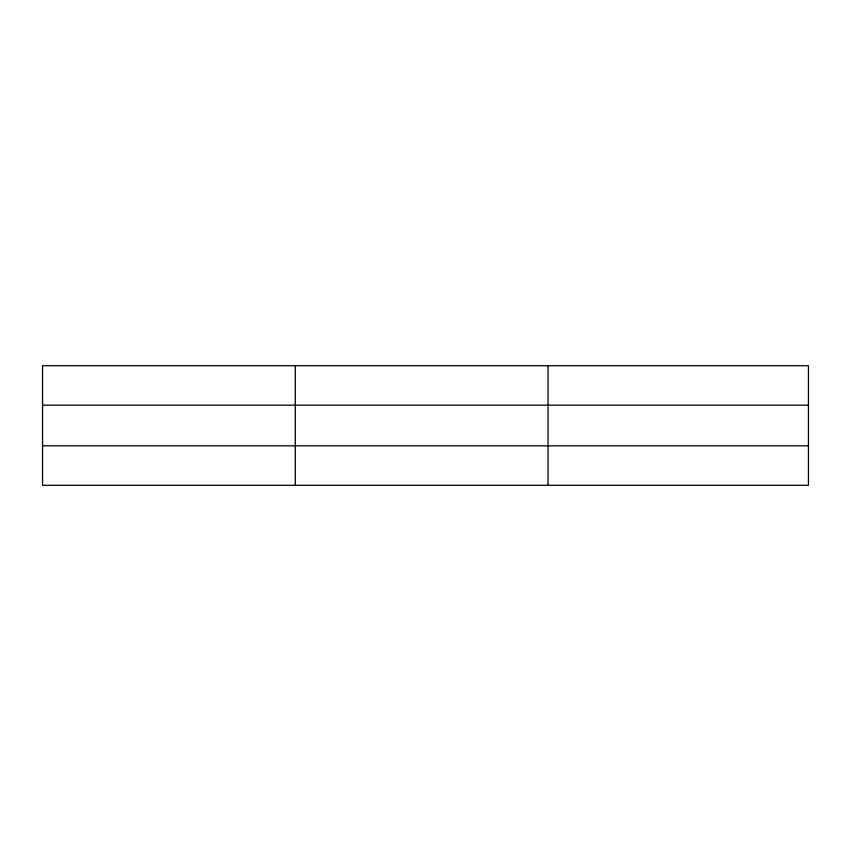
<?xml version="1.0" encoding="UTF-8"?>
<svg xmlns="http://www.w3.org/2000/svg" width="851" height="851" viewBox="0 0 851 851"><rect width="100%" height="100%" fill="white"/><g stroke="black" fill="none" stroke-linecap="round" stroke-linejoin="round"><path stroke-width="1.28" d="M295.297 365.707L295.297 485.293M548.044 365.707L548.044 485.293M808.45 405.172L808.45 365.707L42.55 365.707L42.55 485.293L808.45 485.293L808.45 405.172L42.55 405.172M42.55 445.828L808.45 445.828"/></g></svg>
